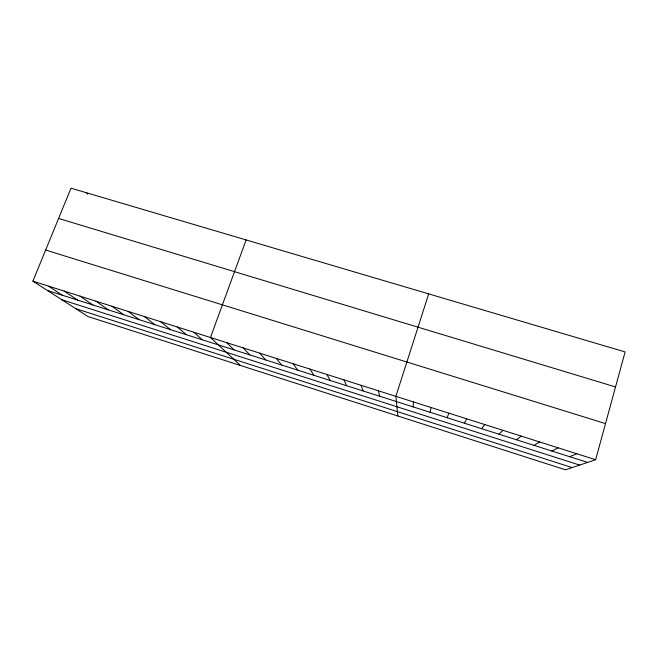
<?xml version="1.0" encoding="UTF-8"?>
<svg xmlns="http://www.w3.org/2000/svg" width="658" height="658" viewBox="0 0 658 658"><rect width="100%" height="100%" fill="white"/><g stroke="black" fill="none" stroke-linecap="round" stroke-linejoin="round"><path stroke-width="0.99" d="M413.216 406.907L413.413 401.906M430.143 412.295L431.072 407.508M595.646 459.728L625.1 351.931L70.99 188.18L32.9 281.18L88.04 316.556L565.535 469.82L595.646 459.728L32.9 281.18M428.695 293.887L395.869 396.338L397.884 416.004M246.125 239.931L210.461 337.513L240.466 365.486M447.185 417.715L448.855 413.15M464.334 423.176L466.769 418.833M481.598 428.671L484.798 424.558M498.978 434.198L502.951 430.316M516.472 439.766L521.235 436.114M534.082 445.376L539.642 441.954M551.807 451.018L558.181 447.843M569.655 456.693L576.844 453.765M58.595 218.44L615.534 386.945M45.649 250.056L605.516 423.596M47.401 290.482L587.627 462.418M61.901 299.785L579.682 465.083M75.678 308.627L572.197 467.591M48.519 286.131L62.461 295.277M64.237 291.116L77.611 300.097M80.054 296.141L92.86 304.95M95.978 301.191L108.2 309.836M112.008 306.274L123.646 314.746M128.145 311.399L139.183 319.689M144.39 316.547L154.819 324.665M160.741 321.737L170.562 329.674M177.208 326.96L186.403 334.716M193.781 332.224L202.343 339.791M226.763 342.686L234.059 349.892M86.404 192.736L87.761 194.126M243.172 347.893L249.834 354.909M259.688 353.132L265.709 359.959M276.319 358.413L281.682 365.042M293.057 363.718L297.753 370.158M309.902 369.064L313.932 375.307M326.87 374.443L330.217 380.489M343.945 379.863L346.601 385.703M361.135 385.317L363.093 390.951M378.44 390.811L379.691 396.239"/></g></svg>
